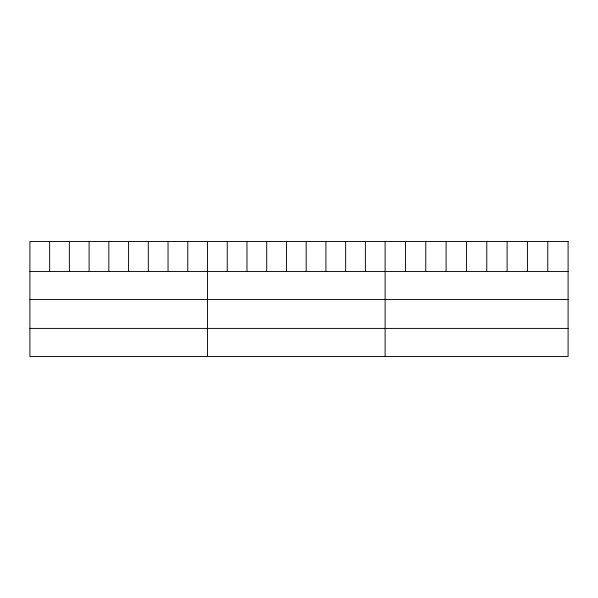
<?xml version="1.0" encoding="UTF-8"?>
<svg xmlns="http://www.w3.org/2000/svg" width="598" height="598" viewBox="0 0 598 598"><rect width="100%" height="100%" fill="white"/><g stroke="black" fill="none" stroke-linecap="round" stroke-linejoin="round"><path stroke-width="0.9" d="M29.9 271.44L568.1 271.44M29.9 299.501L568.1 299.501M29.9 328.414L568.1 328.414M547.768 241.517L547.768 271.44M527.436 241.517L527.436 271.44M507.104 241.517L507.104 271.44M486.772 241.517L486.772 271.44M466.44 241.517L466.44 271.44M446.108 241.517L446.108 271.44M425.776 241.517L425.776 271.44M405.444 241.517L405.444 271.44M385.112 241.517L385.112 356.483M365.378 241.517L365.378 271.44M345.644 241.517L345.644 271.44M325.91 241.517L325.91 271.44M306.176 241.517L306.176 271.44M286.442 241.517L286.442 271.44M266.708 241.517L266.708 271.44M246.974 241.517L246.974 271.44M227.24 241.517L227.24 271.44M207.506 241.517L207.506 356.483M187.772 241.517L187.772 271.44M168.038 241.517L168.038 271.44M148.304 241.517L148.304 271.44M128.57 241.517L128.57 271.44M108.836 241.517L108.836 271.44M89.102 241.517L89.102 271.44M69.368 241.517L69.368 271.44M49.634 241.517L49.634 271.44M568.1 241.517L29.9 241.517L29.9 356.483L568.1 356.483L568.1 241.517"/></g></svg>
